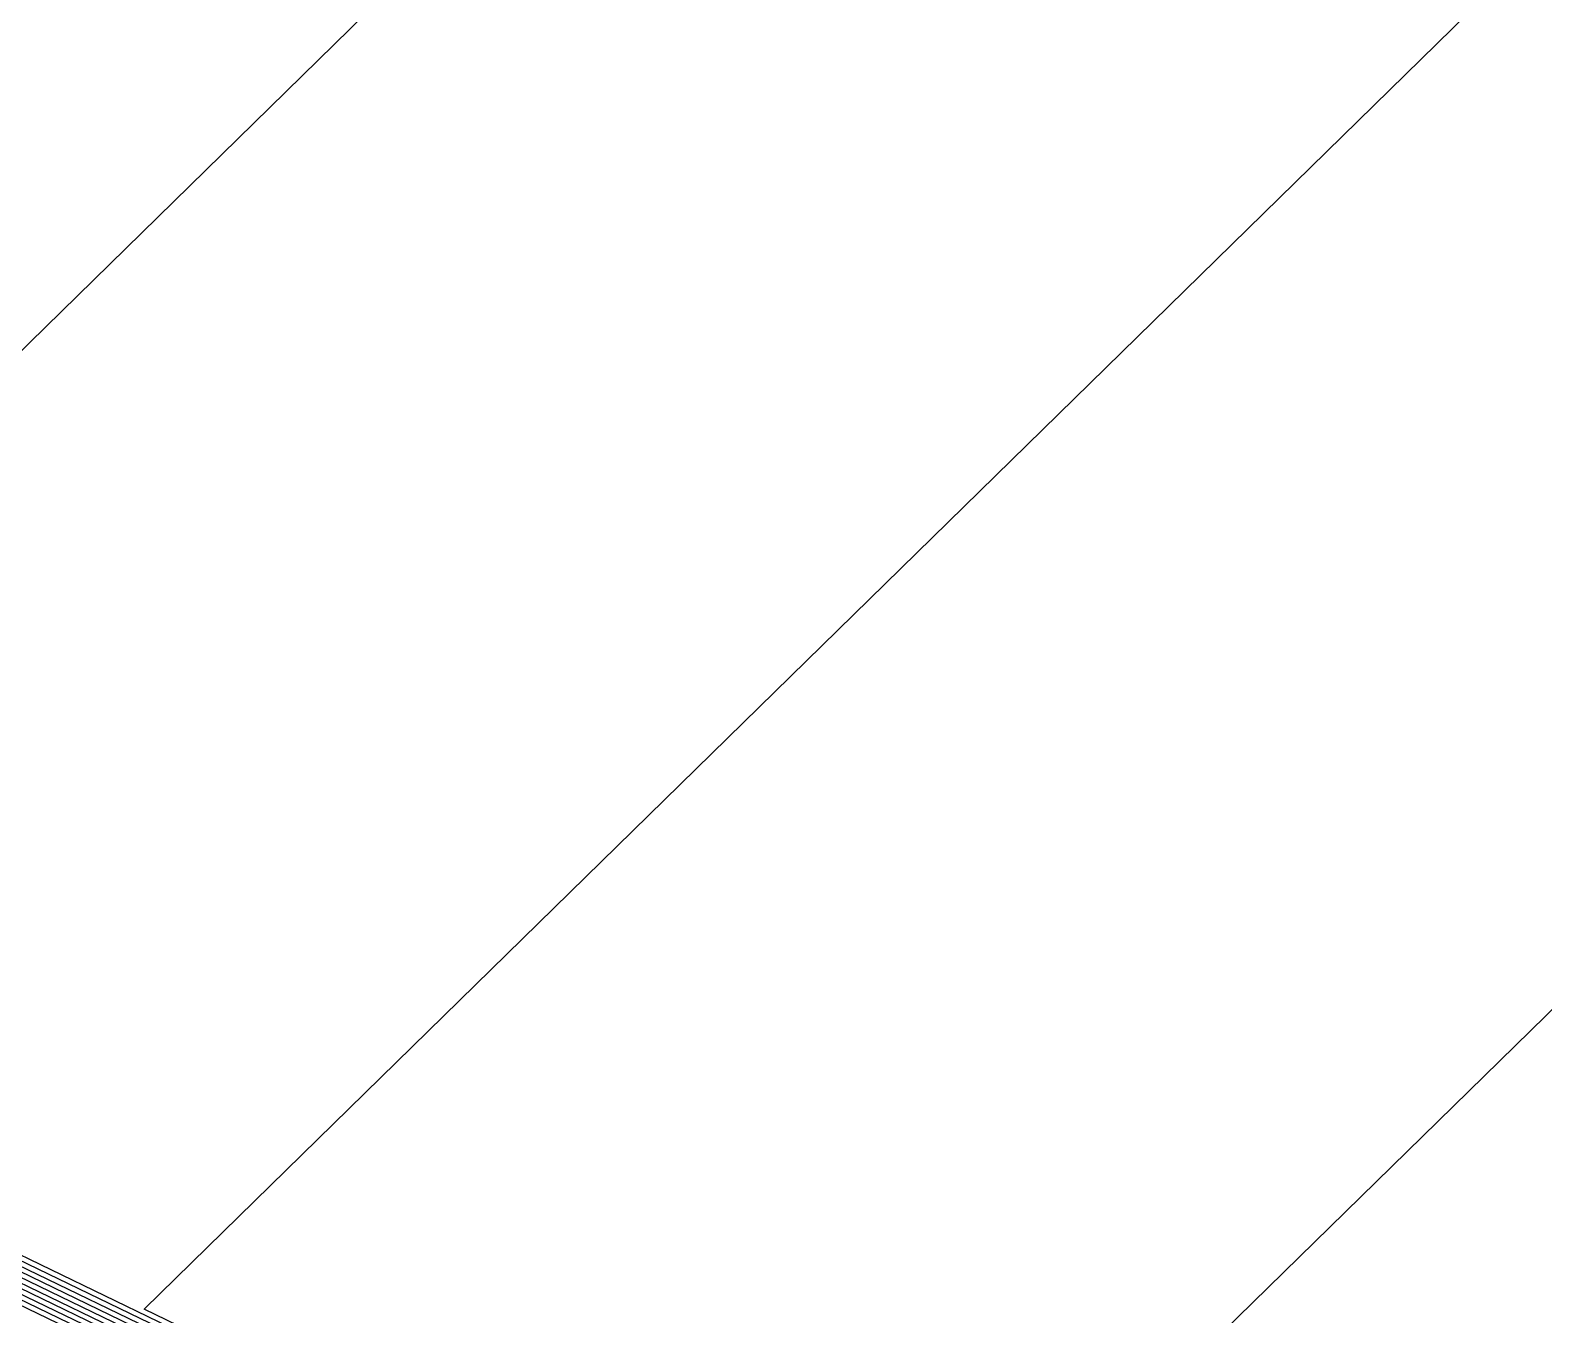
# Model space of a CAD drawing. Extents: x 7084 to 11035, y 13750 to 16729.
# Drawn here: x 8671.117 to 8671.797, y 15518.354 to 15518.931 of the extents above; entities that cross this region are included whole.
import ezdxf

# ---------------------------------------------------------------- set-up
doc = ezdxf.new("R2010")
doc.units = 0
doc.layers.add('Default', color=7, linetype='Continuous')

msp = doc.modelspace()

# ---------------------------------------------------------------- linework, layer by layer
at = {"layer": 'Default'}
for points in [[(8377.66636, 15231.76622), (8496.30693, 15293.83261), (8514.1016, 15292.7691), (8561.06535, 15390.05109), (8609.45361, 15397.49545), (8649.70822, 15454.52291), (8685.68926, 15437.15275), (8742.52615, 15422.33283), (8803.49326, 15460.43724), (8741.03939, 15536.11199), (8705.8166, 15501.6192), (8669.83556, 15518.98935), (8705.05835, 15553.48214), (8757.51598, 15660.43995), (8832.99338, 15714.11283), (8960.46642, 15744.3038), (8998.21569, 15805.02095), (9111.46349, 15726.76331), (9272.482, 15721.73142), (9363.05485, 15689.8632)], [(8382.69695, 15230.94483), (8498.04195, 15291.28715), (8515.34232, 15290.25319), (8562.78858, 15388.53465), (8609.83272, 15395.77222), (8650.50091, 15453.38558), (8685.48247, 15436.49793), (8742.90331, 15421.52574), (8804.49679, 15460.02164), (8741.40127, 15536.47387), (8705.8166, 15501.6267), (8670.83504, 15518.51435), (8706.41971, 15553.36152), (8757.42018, 15657.34827), (8833.67303, 15711.57259), (8962.45572, 15742.07374), (8999.1564, 15801.1043), (9109.25843, 15725.02048), (9271.93124, 15719.9369)], [(8367.60518, 15233.409), (8492.83688, 15298.92352), (8511.62015, 15297.80093), (8557.61889, 15393.08398), (8608.69539, 15400.94191), (8648.12285, 15456.79757), (8686.10283, 15438.46241), (8741.77185, 15423.947), (8801.48621, 15461.26844), (8740.31564, 15535.38824), (8705.8166, 15501.6042), (8667.83662, 15519.93936), (8702.33565, 15553.7234), (8757.70759, 15666.6233), (8831.63409, 15719.19332), (8956.48781, 15748.76393)], [(8705.8166, 15501.6067), (8668.16977, 15519.78103), (8702.78944, 15553.68319), (8757.67566, 15665.59274), (8831.86063, 15718.34657), (8957.15092, 15748.02057)], [(8957.81402, 15747.27722), (8832.08718, 15717.49982), (8757.64372, 15664.56218), (8703.24322, 15553.64298), (8668.50293, 15519.62269), (8705.8166, 15501.6092), (8740.55689, 15535.62949), (8802.15523, 15460.99137), (8742.02328, 15423.40894), (8685.96498, 15438.02586), (8648.65131, 15456.03935), (8608.94813, 15399.79309), (8558.76771, 15392.07302), (8512.4473, 15296.12366), (8493.99356, 15297.22655), (8370.9589, 15232.86141)], [(8372.63577, 15232.58761), (8494.5719, 15296.37806), (8512.86088, 15295.28502), (8559.34212, 15391.56754), (8609.0745, 15399.21868), (8648.91554, 15455.66024), (8685.89605, 15437.80758), (8742.149, 15423.13991), (8802.48973, 15460.85284), (8740.67751, 15535.75011), (8705.8166, 15501.6117), (8668.83609, 15519.46436), (8703.697, 15553.60277), (8757.61178, 15663.53162), (8832.31373, 15716.65307), (8958.47712, 15746.53387)], [(8374.31263, 15232.31382), (8495.15025, 15295.52958), (8513.27445, 15294.44638), (8559.91653, 15391.06206), (8609.20087, 15398.64427), (8649.17977, 15455.28113), (8685.82712, 15437.5893), (8742.27472, 15422.87088), (8802.82424, 15460.71431), (8740.79814, 15535.87074), (8705.8166, 15501.6142), (8669.16925, 15519.30602), (8704.15079, 15553.56256), (8757.57985, 15662.50106), (8832.54028, 15715.80633), (8959.14022, 15745.79051)], [(8513.68803, 15293.60774), (8560.49094, 15390.55657), (8609.32724, 15398.06986), (8649.44399, 15454.90202), (8685.75819, 15437.37103), (8742.40044, 15422.60186), (8803.15875, 15460.57577), (8740.91877, 15535.99137), (8705.8166, 15501.6167), (8669.50241, 15519.14769), (8704.60457, 15553.52235), (8757.54791, 15661.4705), (8832.76683, 15714.95958), (8959.80332, 15745.04716)], [(8379.34323, 15231.49243), (8496.88527, 15292.98412), (8514.51518, 15291.93047), (8561.63976, 15389.54561), (8609.57998, 15396.92104), (8649.97245, 15454.1438), (8685.62033, 15436.93448), (8742.65187, 15422.0638), (8803.82777, 15460.2987), (8741.16002, 15536.23262), (8705.8166, 15501.6217), (8670.16872, 15518.83102), (8705.51214, 15553.44194), (8757.48404, 15659.40939), (8833.21993, 15713.26608), (8961.12952, 15743.56045)], [(8804.16228, 15460.16017), (8741.28064, 15536.35324), (8705.8166, 15501.6242), (8670.50188, 15518.67268), (8705.96592, 15553.40173), (8757.45211, 15658.37883), (8833.44648, 15712.41934), (8961.79262, 15742.8171)], [(8705.8166, 15501.6292), (8671.16819, 15518.35601), (8706.87349, 15553.32131), (8757.38824, 15656.31771), (8833.89958, 15710.72584), (8963.11882, 15741.33039)], [(8386.05068, 15230.39724), (8499.19863, 15289.59018), (8516.16948, 15288.57591), (8563.9374, 15387.52369), (8610.08546, 15394.6234), (8651.02936, 15452.62736), (8685.34461, 15436.06138), (8743.15474, 15420.98768), (8805.16581, 15459.74457), (8741.64252, 15536.71512), (8705.8166, 15501.6317), (8671.50135, 15518.19768), (8707.32727, 15553.2811), (8757.3563, 15655.28715), (8834.12613, 15709.87909), (8963.78192, 15740.58704)]]:
    msp.add_lwpolyline(points, dxfattribs=at)

doc.saveas('drawing.dxf')
